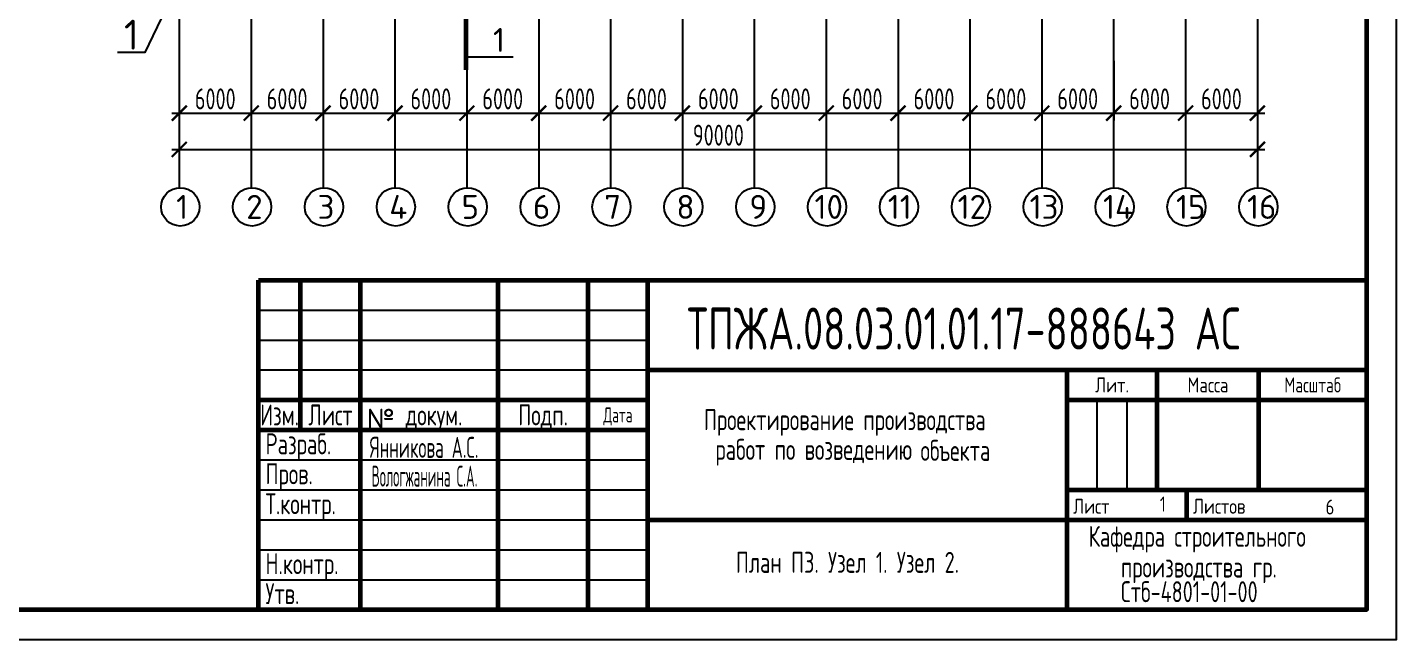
# Model space of a CAD drawing. Header units: millimetres. Extents: x -258526 to -95372, y 16759 to 83244.
# Drawn here: x -128654.5 to -128425.9, y 41631.2 to 41733.4 of the extents above; entities that cross this region are included whole.
import ezdxf
from ezdxf.enums import TextEntityAlignment as Align

# ---------------------------------------------------------------- set-up
doc = ezdxf.new("R2010")
doc.units = ezdxf.units.MM
doc.header["$LTSCALE"] = 0.5
doc.layers.add('текст', color=7, linetype='Continuous')
doc.layers.add('тонкие', color=7, linetype='Continuous')
for name, color, linetype, lineweight in [('ТОНКИЕе', 7, 'Continuous', 25), ('я', 220, 'Continuous', 30), ('я1', 210, 'Continuous', 25), ('я2', 220, 'Continuous', 25)]:
    doc.layers.add(name, color=color, linetype=linetype, lineweight=lineweight)
doc.styles.add('ГОСТ 2.304', font='cs_gost2304.shx')
doc.styles.add('Наклонный', font='isocpeur.ttf', dxfattribs={"width": 0.7, "height": 3.5})
doc.styles.add('Наклонный 5', font='isocpeur.ttf', dxfattribs={"height": 7})
doc.styles.add('прямой', font='isocpeur.ttf', dxfattribs={"width": 0.7, "height": 3})
doc.dimstyles.new('СТРОИТЕЛЬНЫЙ', dxfattribs={"dimtxt": 3.5, "dimasz": 2.5, "dimexe": 1.25, "dimexo": 0.625, "dimtad": 1, "dimdec": 0, "dimlfac": 500, "dimdsep": 46, "dimtxsty": 'Наклонный', "dimblk1": 'ARCHTICK', "dimblk2": 'ARCHTICK', "dimsah": 1, "dimcen": 0, "dimdle": 1.25, "dimadec": 0, "dimazin": 0, "dimtfac": 0.75, "dimtdec": 0, "dimtmove": 0, "dimatfit": 3, "dimldrblk": 'ARCHTICK', "dimfxl": 1, "dimtolj": 1, "dimtzin": 0, "dimarcsym": 0})

# ---------------------------------------------------------------- blocks, each defined once
blk = doc.blocks.new('_ArchTick')
at = {"color": 0, "linetype": 'ByBlock', "const_width": 0.15}
blk.add_lwpolyline([(-0.5, -0.5), (0.5, 0.5)], dxfattribs=at)
blk = doc.blocks.new('*D610')
at = {"layer": 'Defpoints', "color": 0, "transparency": 16777216}
for p in [(-128629.1, 41728.41), (-128617.1, 41728.41), (-128617.1, 41719.05)]:
    blk.add_point(p, dxfattribs=at)
at = {"layer": 'ТОНКИЕе', "color": 0, "lineweight": -2, "transparency": 16777216}
for p, q in [((-128629.1, 41727.78), (-128629.1, 41717.8)), ((-128617.1, 41727.78), (-128617.1, 41717.8)), ((-128630.35, 41719.05), (-128615.85, 41719.05))]:
    blk.add_line(p, q, dxfattribs=at)
at = {"layer": 'ТОНКИЕе', "color": 0, "lineweight": -2, "transparency": 16777216, "xscale": 2.5, "yscale": 2.5, "zscale": 2.5, "rotation": 180}
blk.add_blockref('_ArchTick', (-128629.1, 41719.05), dxfattribs=at)
at = {"layer": 'ТОНКИЕе', "color": 0, "lineweight": -2, "transparency": 16777216, "xscale": 2.5, "yscale": 2.5, "zscale": 2.5}
blk.add_blockref('_ArchTick', (-128617.1, 41719.05), dxfattribs=at)
at = {"layer": 'ТОНКИЕе', "color": 0, "transparency": 16777216, "insert": (-128623.1, 41721.43), "char_height": 3.5, "attachment_point": 5, "style": 'Наклонный'}
blk.add_mtext('\\A1;6000', dxfattribs=at)
blk = doc.blocks.new('*D611')
at = {"layer": 'Defpoints', "color": 0, "transparency": 16777216}
for p in [(-128617.1, 41728.41), (-128605.1, 41728.41), (-128605.1, 41719.05)]:
    blk.add_point(p, dxfattribs=at)
at = {"layer": 'ТОНКИЕе', "color": 0, "lineweight": -2, "transparency": 16777216}
for p, q in [((-128617.1, 41727.78), (-128617.1, 41717.8)), ((-128605.1, 41727.78), (-128605.1, 41717.8)), ((-128618.35, 41719.05), (-128603.85, 41719.05))]:
    blk.add_line(p, q, dxfattribs=at)
at = {"layer": 'ТОНКИЕе', "color": 0, "lineweight": -2, "transparency": 16777216, "xscale": 2.5, "yscale": 2.5, "zscale": 2.5, "rotation": 180}
blk.add_blockref('_ArchTick', (-128617.1, 41719.05), dxfattribs=at)
at = {"layer": 'ТОНКИЕе', "color": 0, "lineweight": -2, "transparency": 16777216, "xscale": 2.5, "yscale": 2.5, "zscale": 2.5}
blk.add_blockref('_ArchTick', (-128605.1, 41719.05), dxfattribs=at)
at = {"layer": 'ТОНКИЕе', "color": 0, "transparency": 16777216, "insert": (-128611.1, 41721.43), "char_height": 3.5, "attachment_point": 5, "style": 'Наклонный'}
blk.add_mtext('\\A1;6000', dxfattribs=at)
blk = doc.blocks.new('*D612')
at = {"layer": 'Defpoints', "color": 0, "transparency": 16777216}
for p in [(-128605.1, 41728.41), (-128593.1, 41728.41), (-128593.1, 41719.05)]:
    blk.add_point(p, dxfattribs=at)
at = {"layer": 'ТОНКИЕе', "color": 0, "lineweight": -2, "transparency": 16777216}
for p, q in [((-128605.1, 41727.78), (-128605.1, 41717.8)), ((-128593.1, 41727.78), (-128593.1, 41717.8)), ((-128606.35, 41719.05), (-128591.85, 41719.05))]:
    blk.add_line(p, q, dxfattribs=at)
at = {"layer": 'ТОНКИЕе', "color": 0, "lineweight": -2, "transparency": 16777216, "xscale": 2.5, "yscale": 2.5, "zscale": 2.5, "rotation": 180}
blk.add_blockref('_ArchTick', (-128605.1, 41719.05), dxfattribs=at)
at = {"layer": 'ТОНКИЕе', "color": 0, "lineweight": -2, "transparency": 16777216, "xscale": 2.5, "yscale": 2.5, "zscale": 2.5}
blk.add_blockref('_ArchTick', (-128593.1, 41719.05), dxfattribs=at)
at = {"layer": 'ТОНКИЕе', "color": 0, "transparency": 16777216, "insert": (-128599.1, 41721.43), "char_height": 3.5, "attachment_point": 5, "style": 'Наклонный'}
blk.add_mtext('\\A1;6000', dxfattribs=at)
blk = doc.blocks.new('*D613')
at = {"layer": 'Defpoints', "color": 0, "transparency": 16777216}
for p in [(-128593.1, 41728.41), (-128581.1, 41728.41), (-128581.1, 41719.05)]:
    blk.add_point(p, dxfattribs=at)
at = {"layer": 'ТОНКИЕе', "color": 0, "lineweight": -2, "transparency": 16777216}
for p, q in [((-128593.1, 41727.78), (-128593.1, 41717.8)), ((-128581.1, 41727.78), (-128581.1, 41717.8)), ((-128594.35, 41719.05), (-128579.85, 41719.05))]:
    blk.add_line(p, q, dxfattribs=at)
at = {"layer": 'ТОНКИЕе', "color": 0, "lineweight": -2, "transparency": 16777216, "xscale": 2.5, "yscale": 2.5, "zscale": 2.5, "rotation": 180}
blk.add_blockref('_ArchTick', (-128593.1, 41719.05), dxfattribs=at)
at = {"layer": 'ТОНКИЕе', "color": 0, "lineweight": -2, "transparency": 16777216, "xscale": 2.5, "yscale": 2.5, "zscale": 2.5}
blk.add_blockref('_ArchTick', (-128581.1, 41719.05), dxfattribs=at)
at = {"layer": 'ТОНКИЕе', "color": 0, "transparency": 16777216, "insert": (-128587.1, 41721.43), "char_height": 3.5, "attachment_point": 5, "style": 'Наклонный'}
blk.add_mtext('\\A1;6000', dxfattribs=at)
blk = doc.blocks.new('*D614')
at = {"layer": 'Defpoints', "color": 0, "transparency": 16777216}
for p in [(-128581.1, 41728.41), (-128569.1, 41728.41), (-128569.1, 41719.05)]:
    blk.add_point(p, dxfattribs=at)
at = {"layer": 'ТОНКИЕе', "color": 0, "lineweight": -2, "transparency": 16777216}
for p, q in [((-128581.1, 41727.78), (-128581.1, 41717.8)), ((-128569.1, 41727.78), (-128569.1, 41717.8)), ((-128582.35, 41719.05), (-128567.85, 41719.05))]:
    blk.add_line(p, q, dxfattribs=at)
at = {"layer": 'ТОНКИЕе', "color": 0, "lineweight": -2, "transparency": 16777216, "xscale": 2.5, "yscale": 2.5, "zscale": 2.5, "rotation": 180}
blk.add_blockref('_ArchTick', (-128581.1, 41719.05), dxfattribs=at)
at = {"layer": 'ТОНКИЕе', "color": 0, "lineweight": -2, "transparency": 16777216, "xscale": 2.5, "yscale": 2.5, "zscale": 2.5}
blk.add_blockref('_ArchTick', (-128569.1, 41719.05), dxfattribs=at)
at = {"layer": 'ТОНКИЕе', "color": 0, "transparency": 16777216, "insert": (-128575.1, 41721.43), "char_height": 3.5, "attachment_point": 5, "style": 'Наклонный'}
blk.add_mtext('\\A1;6000', dxfattribs=at)
blk = doc.blocks.new('*D615')
at = {"layer": 'Defpoints', "color": 0, "transparency": 16777216}
for p in [(-128569.1, 41728.41), (-128557.1, 41728.41), (-128557.1, 41719.05)]:
    blk.add_point(p, dxfattribs=at)
at = {"layer": 'ТОНКИЕе', "color": 0, "lineweight": -2, "transparency": 16777216}
for p, q in [((-128569.1, 41727.78), (-128569.1, 41717.8)), ((-128557.1, 41727.78), (-128557.1, 41717.8)), ((-128570.35, 41719.05), (-128555.85, 41719.05))]:
    blk.add_line(p, q, dxfattribs=at)
at = {"layer": 'ТОНКИЕе', "color": 0, "lineweight": -2, "transparency": 16777216, "xscale": 2.5, "yscale": 2.5, "zscale": 2.5, "rotation": 180}
blk.add_blockref('_ArchTick', (-128569.1, 41719.05), dxfattribs=at)
at = {"layer": 'ТОНКИЕе', "color": 0, "lineweight": -2, "transparency": 16777216, "xscale": 2.5, "yscale": 2.5, "zscale": 2.5}
blk.add_blockref('_ArchTick', (-128557.1, 41719.05), dxfattribs=at)
at = {"layer": 'ТОНКИЕе', "color": 0, "transparency": 16777216, "insert": (-128563.1, 41721.43), "char_height": 3.5, "attachment_point": 5, "style": 'Наклонный'}
blk.add_mtext('\\A1;6000', dxfattribs=at)
blk = doc.blocks.new('*D616')
at = {"layer": 'Defpoints', "color": 0, "transparency": 16777216}
for p in [(-128557.1, 41728.41), (-128545.1, 41728.41), (-128545.1, 41719.05)]:
    blk.add_point(p, dxfattribs=at)
at = {"layer": 'ТОНКИЕе', "color": 0, "lineweight": -2, "transparency": 16777216}
for p, q in [((-128557.1, 41727.78), (-128557.1, 41717.8)), ((-128545.1, 41727.78), (-128545.1, 41717.8)), ((-128558.35, 41719.05), (-128543.85, 41719.05))]:
    blk.add_line(p, q, dxfattribs=at)
at = {"layer": 'ТОНКИЕе', "color": 0, "lineweight": -2, "transparency": 16777216, "xscale": 2.5, "yscale": 2.5, "zscale": 2.5, "rotation": 180}
blk.add_blockref('_ArchTick', (-128557.1, 41719.05), dxfattribs=at)
at = {"layer": 'ТОНКИЕе', "color": 0, "lineweight": -2, "transparency": 16777216, "xscale": 2.5, "yscale": 2.5, "zscale": 2.5}
blk.add_blockref('_ArchTick', (-128545.1, 41719.05), dxfattribs=at)
at = {"layer": 'ТОНКИЕе', "color": 0, "transparency": 16777216, "insert": (-128551.1, 41721.43), "char_height": 3.5, "attachment_point": 5, "style": 'Наклонный'}
blk.add_mtext('\\A1;6000', dxfattribs=at)
blk = doc.blocks.new('*D617')
at = {"layer": 'Defpoints', "color": 0, "transparency": 16777216}
for p in [(-128545.1, 41728.41), (-128533.1, 41728.41), (-128533.1, 41719.05)]:
    blk.add_point(p, dxfattribs=at)
at = {"layer": 'ТОНКИЕе', "color": 0, "lineweight": -2, "transparency": 16777216}
for p, q in [((-128545.1, 41727.78), (-128545.1, 41717.8)), ((-128533.1, 41727.78), (-128533.1, 41717.8)), ((-128546.35, 41719.05), (-128531.85, 41719.05))]:
    blk.add_line(p, q, dxfattribs=at)
at = {"layer": 'ТОНКИЕе', "color": 0, "lineweight": -2, "transparency": 16777216, "xscale": 2.5, "yscale": 2.5, "zscale": 2.5, "rotation": 180}
blk.add_blockref('_ArchTick', (-128545.1, 41719.05), dxfattribs=at)
at = {"layer": 'ТОНКИЕе', "color": 0, "lineweight": -2, "transparency": 16777216, "xscale": 2.5, "yscale": 2.5, "zscale": 2.5}
blk.add_blockref('_ArchTick', (-128533.1, 41719.05), dxfattribs=at)
at = {"layer": 'ТОНКИЕе', "color": 0, "transparency": 16777216, "insert": (-128539.1, 41721.43), "char_height": 3.5, "attachment_point": 5, "style": 'Наклонный'}
blk.add_mtext('\\A1;6000', dxfattribs=at)
blk = doc.blocks.new('*D618')
at = {"layer": 'Defpoints', "color": 0, "transparency": 16777216}
for p in [(-128533.1, 41728.41), (-128521.1, 41728.41), (-128521.1, 41719.05)]:
    blk.add_point(p, dxfattribs=at)
at = {"layer": 'ТОНКИЕе', "color": 0, "lineweight": -2, "transparency": 16777216}
for p, q in [((-128533.1, 41727.78), (-128533.1, 41717.8)), ((-128521.1, 41727.78), (-128521.1, 41717.8)), ((-128534.35, 41719.05), (-128519.85, 41719.05))]:
    blk.add_line(p, q, dxfattribs=at)
at = {"layer": 'ТОНКИЕе', "color": 0, "lineweight": -2, "transparency": 16777216, "xscale": 2.5, "yscale": 2.5, "zscale": 2.5, "rotation": 180}
blk.add_blockref('_ArchTick', (-128533.1, 41719.05), dxfattribs=at)
at = {"layer": 'ТОНКИЕе', "color": 0, "lineweight": -2, "transparency": 16777216, "xscale": 2.5, "yscale": 2.5, "zscale": 2.5}
blk.add_blockref('_ArchTick', (-128521.1, 41719.05), dxfattribs=at)
at = {"layer": 'ТОНКИЕе', "color": 0, "transparency": 16777216, "insert": (-128527.1, 41721.43), "char_height": 3.5, "attachment_point": 5, "style": 'Наклонный'}
blk.add_mtext('\\A1;6000', dxfattribs=at)
blk = doc.blocks.new('*D619')
at = {"layer": 'Defpoints', "color": 0, "transparency": 16777216}
for p in [(-128521.1, 41728.41), (-128509.1, 41728.41), (-128509.1, 41719.05)]:
    blk.add_point(p, dxfattribs=at)
at = {"layer": 'ТОНКИЕе', "color": 0, "lineweight": -2, "transparency": 16777216}
for p, q in [((-128521.1, 41727.78), (-128521.1, 41717.8)), ((-128509.1, 41727.78), (-128509.1, 41717.8)), ((-128522.35, 41719.05), (-128507.85, 41719.05))]:
    blk.add_line(p, q, dxfattribs=at)
at = {"layer": 'ТОНКИЕе', "color": 0, "lineweight": -2, "transparency": 16777216, "xscale": 2.5, "yscale": 2.5, "zscale": 2.5, "rotation": 180}
blk.add_blockref('_ArchTick', (-128521.1, 41719.05), dxfattribs=at)
at = {"layer": 'ТОНКИЕе', "color": 0, "lineweight": -2, "transparency": 16777216, "xscale": 2.5, "yscale": 2.5, "zscale": 2.5}
blk.add_blockref('_ArchTick', (-128509.1, 41719.05), dxfattribs=at)
at = {"layer": 'ТОНКИЕе', "color": 0, "transparency": 16777216, "insert": (-128515.1, 41721.43), "char_height": 3.5, "attachment_point": 5, "style": 'Наклонный'}
blk.add_mtext('\\A1;6000', dxfattribs=at)
blk = doc.blocks.new('*D620')
at = {"layer": 'Defpoints', "color": 0, "transparency": 16777216}
for p in [(-128509.1, 41728.41), (-128497.1, 41728.41), (-128497.1, 41719.05)]:
    blk.add_point(p, dxfattribs=at)
at = {"layer": 'ТОНКИЕе', "color": 0, "lineweight": -2, "transparency": 16777216}
for p, q in [((-128509.1, 41727.78), (-128509.1, 41717.8)), ((-128497.1, 41727.78), (-128497.1, 41717.8)), ((-128510.35, 41719.05), (-128495.85, 41719.05))]:
    blk.add_line(p, q, dxfattribs=at)
at = {"layer": 'ТОНКИЕе', "color": 0, "lineweight": -2, "transparency": 16777216, "xscale": 2.5, "yscale": 2.5, "zscale": 2.5, "rotation": 180}
blk.add_blockref('_ArchTick', (-128509.1, 41719.05), dxfattribs=at)
at = {"layer": 'ТОНКИЕе', "color": 0, "lineweight": -2, "transparency": 16777216, "xscale": 2.5, "yscale": 2.5, "zscale": 2.5}
blk.add_blockref('_ArchTick', (-128497.1, 41719.05), dxfattribs=at)
at = {"layer": 'ТОНКИЕе', "color": 0, "transparency": 16777216, "insert": (-128503.1, 41721.43), "char_height": 3.5, "attachment_point": 5, "style": 'Наклонный'}
blk.add_mtext('\\A1;6000', dxfattribs=at)
blk = doc.blocks.new('*D621')
at = {"layer": 'Defpoints', "color": 0, "transparency": 16777216}
for p in [(-128497.1, 41728.41), (-128485.1, 41728.41), (-128485.1, 41719.05)]:
    blk.add_point(p, dxfattribs=at)
at = {"layer": 'ТОНКИЕе', "color": 0, "lineweight": -2, "transparency": 16777216}
for p, q in [((-128497.1, 41727.78), (-128497.1, 41717.8)), ((-128485.1, 41727.78), (-128485.1, 41717.8)), ((-128498.35, 41719.05), (-128483.85, 41719.05))]:
    blk.add_line(p, q, dxfattribs=at)
at = {"layer": 'ТОНКИЕе', "color": 0, "lineweight": -2, "transparency": 16777216, "xscale": 2.5, "yscale": 2.5, "zscale": 2.5, "rotation": 180}
blk.add_blockref('_ArchTick', (-128497.1, 41719.05), dxfattribs=at)
at = {"layer": 'ТОНКИЕе', "color": 0, "lineweight": -2, "transparency": 16777216, "xscale": 2.5, "yscale": 2.5, "zscale": 2.5}
blk.add_blockref('_ArchTick', (-128485.1, 41719.05), dxfattribs=at)
at = {"layer": 'ТОНКИЕе', "color": 0, "transparency": 16777216, "insert": (-128491.1, 41721.43), "char_height": 3.5, "attachment_point": 5, "style": 'Наклонный'}
blk.add_mtext('\\A1;6000', dxfattribs=at)
blk = doc.blocks.new('*D622')
at = {"layer": 'Defpoints', "color": 0, "transparency": 16777216}
for p in [(-128485.1, 41728.41), (-128473.1, 41728.41), (-128473.1, 41719.05)]:
    blk.add_point(p, dxfattribs=at)
at = {"layer": 'ТОНКИЕе', "color": 0, "lineweight": -2, "transparency": 16777216}
for p, q in [((-128485.1, 41727.78), (-128485.1, 41717.8)), ((-128473.1, 41727.78), (-128473.1, 41717.8)), ((-128486.35, 41719.05), (-128471.85, 41719.05))]:
    blk.add_line(p, q, dxfattribs=at)
at = {"layer": 'ТОНКИЕе', "color": 0, "lineweight": -2, "transparency": 16777216, "xscale": 2.5, "yscale": 2.5, "zscale": 2.5, "rotation": 180}
blk.add_blockref('_ArchTick', (-128485.1, 41719.05), dxfattribs=at)
at = {"layer": 'ТОНКИЕе', "color": 0, "lineweight": -2, "transparency": 16777216, "xscale": 2.5, "yscale": 2.5, "zscale": 2.5}
blk.add_blockref('_ArchTick', (-128473.1, 41719.05), dxfattribs=at)
at = {"layer": 'ТОНКИЕе', "color": 0, "transparency": 16777216, "insert": (-128479.1, 41721.43), "char_height": 3.5, "attachment_point": 5, "style": 'Наклонный'}
blk.add_mtext('\\A1;6000', dxfattribs=at)
blk = doc.blocks.new('*D623')
at = {"layer": 'Defpoints', "color": 0, "transparency": 16777216}
for p in [(-128473.1, 41728.41), (-128461.1, 41728.41), (-128461.1, 41719.05)]:
    blk.add_point(p, dxfattribs=at)
at = {"layer": 'ТОНКИЕе', "color": 0, "lineweight": -2, "transparency": 16777216}
for p, q in [((-128473.1, 41727.78), (-128473.1, 41717.8)), ((-128461.1, 41727.78), (-128461.1, 41717.8)), ((-128474.35, 41719.05), (-128459.85, 41719.05))]:
    blk.add_line(p, q, dxfattribs=at)
at = {"layer": 'ТОНКИЕе', "color": 0, "lineweight": -2, "transparency": 16777216, "xscale": 2.5, "yscale": 2.5, "zscale": 2.5, "rotation": 180}
blk.add_blockref('_ArchTick', (-128473.1, 41719.05), dxfattribs=at)
at = {"layer": 'ТОНКИЕе', "color": 0, "lineweight": -2, "transparency": 16777216, "xscale": 2.5, "yscale": 2.5, "zscale": 2.5}
blk.add_blockref('_ArchTick', (-128461.1, 41719.05), dxfattribs=at)
at = {"layer": 'ТОНКИЕе', "color": 0, "transparency": 16777216, "insert": (-128467.1, 41721.43), "char_height": 3.5, "attachment_point": 5, "style": 'Наклонный'}
blk.add_mtext('\\A1;6000', dxfattribs=at)
blk = doc.blocks.new('*D624')
at = {"layer": 'Defpoints', "color": 0, "transparency": 16777216}
for p in [(-128461.1, 41728.41), (-128449.1, 41728.41), (-128449.1, 41719.05)]:
    blk.add_point(p, dxfattribs=at)
at = {"layer": 'ТОНКИЕе', "color": 0, "lineweight": -2, "transparency": 16777216}
for p, q in [((-128461.1, 41727.78), (-128461.1, 41717.8)), ((-128449.1, 41727.78), (-128449.1, 41717.8)), ((-128462.35, 41719.05), (-128447.85, 41719.05))]:
    blk.add_line(p, q, dxfattribs=at)
at = {"layer": 'ТОНКИЕе', "color": 0, "lineweight": -2, "transparency": 16777216, "xscale": 2.5, "yscale": 2.5, "zscale": 2.5, "rotation": 180}
blk.add_blockref('_ArchTick', (-128461.1, 41719.05), dxfattribs=at)
at = {"layer": 'ТОНКИЕе', "color": 0, "lineweight": -2, "transparency": 16777216, "xscale": 2.5, "yscale": 2.5, "zscale": 2.5}
blk.add_blockref('_ArchTick', (-128449.1, 41719.05), dxfattribs=at)
at = {"layer": 'ТОНКИЕе', "color": 0, "transparency": 16777216, "insert": (-128455.1, 41721.43), "char_height": 3.5, "attachment_point": 5, "style": 'Наклонный'}
blk.add_mtext('\\A1;6000', dxfattribs=at)
blk = doc.blocks.new('*D625')
at = {"layer": 'Defpoints', "color": 0, "transparency": 16777216}
for p in [(-128629.1, 41719.05), (-128449.1, 41719.05), (-128449.1, 41713)]:
    blk.add_point(p, dxfattribs=at)
at = {"layer": 'ТОНКИЕе', "color": 0, "lineweight": -2, "transparency": 16777216}
for p, q in [((-128629.1, 41718.43), (-128629.1, 41711.75)), ((-128449.1, 41718.43), (-128449.1, 41711.75)), ((-128630.35, 41713), (-128447.85, 41713))]:
    blk.add_line(p, q, dxfattribs=at)
at = {"layer": 'ТОНКИЕе', "color": 0, "lineweight": -2, "transparency": 16777216, "xscale": 2.5, "yscale": 2.5, "zscale": 2.5, "rotation": 180}
blk.add_blockref('_ArchTick', (-128629.1, 41713), dxfattribs=at)
at = {"layer": 'ТОНКИЕе', "color": 0, "lineweight": -2, "transparency": 16777216, "xscale": 2.5, "yscale": 2.5, "zscale": 2.5}
blk.add_blockref('_ArchTick', (-128449.1, 41713), dxfattribs=at)
at = {"layer": 'ТОНКИЕе', "color": 0, "transparency": 16777216, "insert": (-128539.1, 41715.38), "char_height": 3.5, "attachment_point": 5, "style": 'Наклонный'}
blk.add_mtext('\\A1;90000', dxfattribs=at)

msp = doc.modelspace()

# ---------------------------------------------------------------- linework, layer by layer
at = {"layer": 'ТОНКИЕе', "color": 0}
for points in [[(-128629.103, 41738.6724), (-128629.103, 41706.6037)], [(-128617.103, 41738.6724), (-128617.103, 41706.6037)], [(-128605.103, 41738.6724), (-128605.103, 41706.6037)], [(-128593.103, 41738.6724), (-128593.103, 41706.6037)], [(-128581.103, 41738.6724), (-128581.103, 41706.6037)], [(-128569.103, 41738.6724), (-128569.103, 41706.6037)], [(-128557.103, 41738.6724), (-128557.103, 41706.6037)], [(-128545.103, 41738.6724), (-128545.103, 41706.6037)], [(-128533.103, 41738.6724), (-128533.103, 41706.6037)], [(-128521.103, 41738.6724), (-128521.103, 41706.6037)], [(-128509.103, 41738.6724), (-128509.103, 41706.6037)], [(-128497.103, 41738.6724), (-128497.103, 41706.6037)], [(-128485.103, 41738.6724), (-128485.103, 41706.6037)], [(-128473.103, 41738.6724), (-128473.103, 41706.6037)], [(-128461.103, 41738.6724), (-128461.103, 41706.6037)], [(-128449.103, 41738.6724), (-128449.103, 41706.6037)], [(-128631.465, 41736.2321), (-128634.8621, 41729.1986), (-128639.4108, 41729.1986)], [(-128581.2447, 41728.4237), (-128573.3476, 41728.4237)], [(-128581.2447, 41728.4237), (-128581.2447, 41728.4237), (-128578.2198, 41728.4237)], [(-128617.103, 41719.0532), (-128617.103, 41706.6037)], [(-128605.103, 41719.0532), (-128605.103, 41706.6037)], [(-128593.103, 41719.0532), (-128593.103, 41706.6037)], [(-128581.103, 41719.0532), (-128581.103, 41706.6037)], [(-128569.103, 41719.0532), (-128569.103, 41706.6037)], [(-128557.103, 41719.0532), (-128557.103, 41706.6037)], [(-128545.103, 41719.0532), (-128545.103, 41706.6037)], [(-128533.103, 41719.0532), (-128533.103, 41706.6037)], [(-128521.103, 41719.0532), (-128521.103, 41706.6037)], [(-128509.103, 41719.0532), (-128509.103, 41706.6037)], [(-128497.103, 41719.0532), (-128497.103, 41706.6037)], [(-128485.103, 41719.0532), (-128485.103, 41706.6037)], [(-128473.103, 41719.0532), (-128473.103, 41706.6037)], [(-128461.103, 41719.0532), (-128461.103, 41706.6037)], [(-128449.103, 41719.0532), (-128449.103, 41706.6037)]]:
    msp.add_lwpolyline(points, dxfattribs=at)
at = {"layer": 'ТОНКИЕе', "color": 0, "lineweight": 60}
msp.add_lwpolyline([(-128581.2447, 41735.0657), (-128581.2447, 41726.2568)], dxfattribs=at)
at = {"layer": 'ТОНКИЕе', "color": 0}
for centre in [(-128628.9472, 41703.4074), (-128616.9472, 41703.4074), (-128604.9472, 41703.4074), (-128592.9472, 41703.4074), (-128580.9472, 41703.4074), (-128568.9472, 41703.4074), (-128556.9472, 41703.4074), (-128544.9472, 41703.4074), (-128532.9472, 41703.4074), (-128520.9472, 41703.4074), (-128508.9472, 41703.4074), (-128496.9472, 41703.4074), (-128484.9472, 41703.4074), (-128472.9472, 41703.4074), (-128460.9472, 41703.4074), (-128448.9472, 41703.4074)]:
    msp.add_circle(centre, 3.2, dxfattribs=at)
at = {"layer": 'я', "color": 7, "lineweight": 60}
for p, q in [((-128615.8613, 41691.1823), (-128430.8613, 41691.1823)), ((-128615.8613, 41636.1823), (-128615.8613, 41691.1823)), ((-128608.8613, 41666.1823), (-128608.8613, 41691.1823)), ((-128598.8613, 41636.1823), (-128598.8613, 41691.1823)), ((-128575.8613, 41636.1823), (-128575.8613, 41691.1823)), ((-128560.8613, 41636.1823), (-128560.8613, 41691.1823)), ((-128550.8613, 41636.1823), (-128550.8613, 41691.1823)), ((-128430.8613, 41636.1823), (-128430.8613, 41691.1823)), ((-128550.8613, 41676.1823), (-128430.8613, 41676.1823)), ((-128480.8613, 41636.1823), (-128480.8613, 41676.1823)), ((-128465.8613, 41656.1823), (-128465.8613, 41676.1823)), ((-128448.8613, 41656.1823), (-128448.8613, 41676.1823)), ((-128615.8613, 41671.1823), (-128550.8613, 41671.1823)), ((-128480.8613, 41671.1823), (-128430.8613, 41671.1823)), ((-128615.8613, 41666.1823), (-128550.8613, 41666.1823)), ((-128480.8613, 41656.1823), (-128430.8613, 41656.1823)), ((-128460.8613, 41651.1823), (-128460.8613, 41656.1823)), ((-128550.8613, 41651.1823), (-128430.8613, 41651.1823)), ((-128615.8613, 41636.1823), (-128430.8613, 41636.1823))]:
    msp.add_line(p, q, dxfattribs=at)
msp.add_lwpolyline([(-128825.8613, 41636.1822), (-128430.8613, 41636.1822), (-128430.8613, 41923.1822), (-128825.8613, 41923.1822), (-128825.8613, 41636.1822)], dxfattribs=at)
at = {"layer": 'я1', "color": 7}
for p, q in [((-128615.8613, 41686.1823), (-128550.8613, 41686.1823)), ((-128615.8613, 41681.1823), (-128550.8613, 41681.1823)), ((-128615.8613, 41676.1823), (-128550.8613, 41676.1823)), ((-128475.8613, 41656.1823), (-128475.8613, 41671.1823)), ((-128470.8613, 41656.1823), (-128470.8613, 41671.1823)), ((-128615.8613, 41661.1823), (-128550.8613, 41661.1823)), ((-128615.8613, 41656.1823), (-128550.8613, 41656.1823)), ((-128615.8613, 41651.1823), (-128550.8613, 41651.1823)), ((-128615.8613, 41646.1823), (-128550.8613, 41646.1823)), ((-128615.8613, 41641.1823), (-128550.8613, 41641.1823))]:
    msp.add_line(p, q, dxfattribs=at)
msp.add_lwpolyline([(-128845.8613, 41631.1822), (-128425.8613, 41631.1822), (-128425.8613, 41928.1822), (-128845.8613, 41928.1822), (-128845.8613, 41631.1822)], dxfattribs=at)

# ---------------------------------------------------------------- texts
at = {"layer": 'текст', "color": 7, "style": 'Наклонный', "width": 0.7}
for s, p in [('Проектирование производства', (-128541.5159, 41666.136)), ('работ по возведению', (-128539.5954, 41661.1795)), ('объекта', (-128505.3458, 41661.0196)), ('План ПЗ. Узел 1. Узел 2.', (-128536.1763, 41642.3256))]:
    msp.add_text(s, height=3.5, dxfattribs=at).set_placement(p)
at = {"layer": 'текст', "color": 0, "style": 'прямой'}
for s, width, p, p2 in [('Янникова А.С.', 0.601833, (-128597.2742, 41661.5178), (-128579.1591, 41661.5178)), ('Вологжанина С.А.', 0.458675, (-128596.9821, 41656.7118), (-128579.3231, 41656.7118))]:
    msp.add_text(s, height=3.5, dxfattribs=dict(at, width=width)).set_placement(p, p2, align=Align.FIT)
at = {"layer": 'тонкие', "color": 0, "linetype": 'ByBlock', "lineweight": 0, "insert": (-128597.8122, 41669.7153), "char_height": 3.5, "attachment_point": 1, "style": 'Наклонный'}
msp.add_mtext_dynamic_manual_height_columns('{\\W1;№}', width=1.814815, gutter_width=50, heights=[0], dxfattribs=at)
at = {"layer": 'ТОНКИЕе', "color": 0, "attachment_point": 1, "style": 'Наклонный 5'}
for s, width, insert, char_height in [('1', 6.36267, (-128638.3455, 41734.6486), 5), ('{\\Q0;1}', 5, (-128576.7252, 41733.2708), 4), ('{\\Q0;1}', 1.852732, (-128629.6326, 41705.4028), 4), ('{\\Q0;2}', 1.852732, (-128617.927, 41705.4028), 4), ('{\\Q0;3}', 5, (-128606.0102, 41705.4028), 4), ('{\\Q0;4}', 1.852732, (-128594.0403, 41705.4028), 4), ('{\\Q0;5}', 5, (-128581.9869, 41705.4028), 4), ('{\\Q0;6}', 5, (-128570.0707, 41705.4028), 4), ('{\\Q0;7}', 1.852732, (-128558.1537, 41705.4028), 4), ('{\\Q0;8}', 1.852732, (-128546.1025, 41705.4028), 4), ('{\\Q0;9}', 1.852732, (-128533.9095, 41705.4028), 4), ('{\\Q0;10}', 1.852732, (-128523.0432, 41705.4028), 4), ('{\\Q0;11}', 1.852732, (-128510.824, 41705.4028), 4), ('{\\Q0;12}', 1.852732, (-128499.1585, 41705.4028), 4), ('{\\Q0;13}', 1.852732, (-128487.1314, 41705.4028), 4), ('{\\Q0;14}', 1.852732, (-128474.8846, 41705.4028), 4), ('{\\Q0;15}', 1.852732, (-128462.6935, 41705.4028), 4), ('{\\Q0;16}', 1.852732, (-128450.8343, 41705.4028), 4)]:
    msp.add_mtext_dynamic_manual_height_columns(s, width=width, gutter_width=35, heights=[0], dxfattribs=dict(at, insert=insert, char_height=char_height))
at = {"layer": 'ТОНКИЕе', "attachment_point": 1, "style": 'Наклонный'}
for s, width, insert, char_height in [('ТПЖА.08.03.01.01.17-888643 АС', 99.455638, (-128544.3148, 41686.5922), 7), ('Кафедра строительного ', 46.559369, (-128477.2863, 41650.1677), 3.5), ('производства гр. ', 46.559369, (-128471.8966, 41645.0467), 3.5), ('Стб-4801-01-00', 46.559369, (-128471.8966, 41640.9252), 3.5)]:
    msp.add_mtext_dynamic_manual_height_columns(s, width=width, gutter_width=17.5, heights=[0], dxfattribs=dict(at, insert=insert, char_height=char_height))
at = {"layer": 'я2', "color": 7, "lineweight": 30, "style": 'ГОСТ 2.304'}
for s, p in [('Лит.', (-128473.3613, 41673.6823)), ('Масса', (-128457.3613, 41673.6823))]:
    msp.add_text(s, height=2.5, dxfattribs=at).set_placement(p, align=Align.MIDDLE_CENTER)
at = {"layer": 'я2', "color": 7, "lineweight": 30}
for s, height, style, width, p in [('Масштаб', 2.5, 'ГОСТ 2.304', 0.91954, (-128439.8613, 41673.6823)), ('Изм.', 3.5, 'Наклонный', 0.7, (-128612.3613, 41668.6823)), ('Лист', 3.5, 'Наклонный', 0.7, (-128603.8613, 41668.6823)), ('Подп.', 3.5, 'Наклонный', 0.7, (-128568.3613, 41668.6823)), ('Дата', 2.5, 'ГОСТ 2.304', 0.8, (-128555.8613, 41668.6823))]:
    msp.add_text(s, height=height, dxfattribs=dict(at, style=style, width=width)).set_placement(p, align=Align.MIDDLE_CENTER)
at = {"layer": 'я2', "color": 0, "lineweight": 30, "style": 'Наклонный', "width": 0.7}
msp.add_text(' докум.', height=3.5, dxfattribs=at).set_placement((-128587.3613, 41668.6823), align=Align.MIDDLE_CENTER)
at = {"layer": 'я2', "color": 7, "lineweight": 30, "style": 'Наклонный', "width": 0.7}
for s, p in [('Разраб.', (-128614.704, 41662.1032)), ('Пров.', (-128614.704, 41657.1032)), ('Т.контр.', (-128614.704, 41652.1032)), ('Н.контр.', (-128614.704, 41642.1032)), ('Утв.', (-128614.704, 41637.1032))]:
    msp.add_text(s, height=3.5, dxfattribs=at).set_placement(p)
at = {"layer": 'я2', "color": 7, "lineweight": 30, "style": 'ГОСТ 2.304'}
for s, p in [('Лист', (-128479.8613, 41652.1823)), ('1', (-128465.3978, 41652.5417)), ('Листов', (-128459.8613, 41652.1823)), ('6', (-128437.7177, 41652.0608))]:
    msp.add_text(s, height=2.5, dxfattribs=at).set_placement(p)

# ---------------------------------------------------------------- dimensions: what is measured, and where the dimension line sits
at = {"layer": 'ТОНКИЕе', "color": 0}
for base, p1, p2, text, picture, middle in [((-128617.103, 41719.0532), (-128629.103, 41728.407), (-128617.103, 41728.407), '6000', '*D610', (-128623.103, 41721.4282)), ((-128605.103, 41719.0532), (-128617.103, 41728.407), (-128605.103, 41728.407), '6000', '*D611', (-128611.103, 41721.4282)), ((-128593.103, 41719.0532), (-128605.103, 41728.407), (-128593.103, 41728.407), '6000', '*D612', (-128599.103, 41721.4282)), ((-128581.103, 41719.0532), (-128593.103, 41728.407), (-128581.103, 41728.407), '6000', '*D613', (-128587.103, 41721.4282)), ((-128569.103, 41719.0532), (-128581.103, 41728.407), (-128569.103, 41728.407), '6000', '*D614', (-128575.103, 41721.4282)), ((-128557.103, 41719.0532), (-128569.103, 41728.407), (-128557.103, 41728.407), '6000', '*D615', (-128563.103, 41721.4282)), ((-128545.103, 41719.0532), (-128557.103, 41728.407), (-128545.103, 41728.407), '6000', '*D616', (-128551.103, 41721.4282)), ((-128533.103, 41719.0532), (-128545.103, 41728.407), (-128533.103, 41728.407), '6000', '*D617', (-128539.103, 41721.4282)), ((-128521.103, 41719.0532), (-128533.103, 41728.407), (-128521.103, 41728.407), '6000', '*D618', (-128527.103, 41721.4282)), ((-128509.103, 41719.0532), (-128521.103, 41728.407), (-128509.103, 41728.407), '6000', '*D619', (-128515.103, 41721.4282)), ((-128497.103, 41719.0532), (-128509.103, 41728.407), (-128497.103, 41728.407), '6000', '*D620', (-128503.103, 41721.4282)), ((-128485.103, 41719.0532), (-128497.103, 41728.407), (-128485.103, 41728.407), '6000', '*D621', (-128491.103, 41721.4282)), ((-128473.103, 41719.0532), (-128485.103, 41728.407), (-128473.103, 41728.407), '6000', '*D622', (-128479.103, 41721.4282)), ((-128461.103, 41719.0532), (-128473.103, 41728.407), (-128461.103, 41728.407), '6000', '*D623', (-128467.103, 41721.4282)), ((-128449.103, 41719.0532), (-128461.103, 41728.407), (-128449.103, 41728.407), '6000', '*D624', (-128455.103, 41721.4282)), ((-128449.103, 41713.0037), (-128629.103, 41719.0532), (-128449.103, 41719.0532), '90000', '*D625', (-128539.103, 41715.3787))]:
    dim = msp.add_linear_dim(base=base, p1=p1, p2=p2, text=text, dimstyle='СТРОИТЕЛЬНЫЙ', dxfattribs=at)
    dim.commit()
    dim.dimension.update_dxf_attribs({"geometry": picture, "text_midpoint": middle})

doc.saveas('drawing.dxf')
